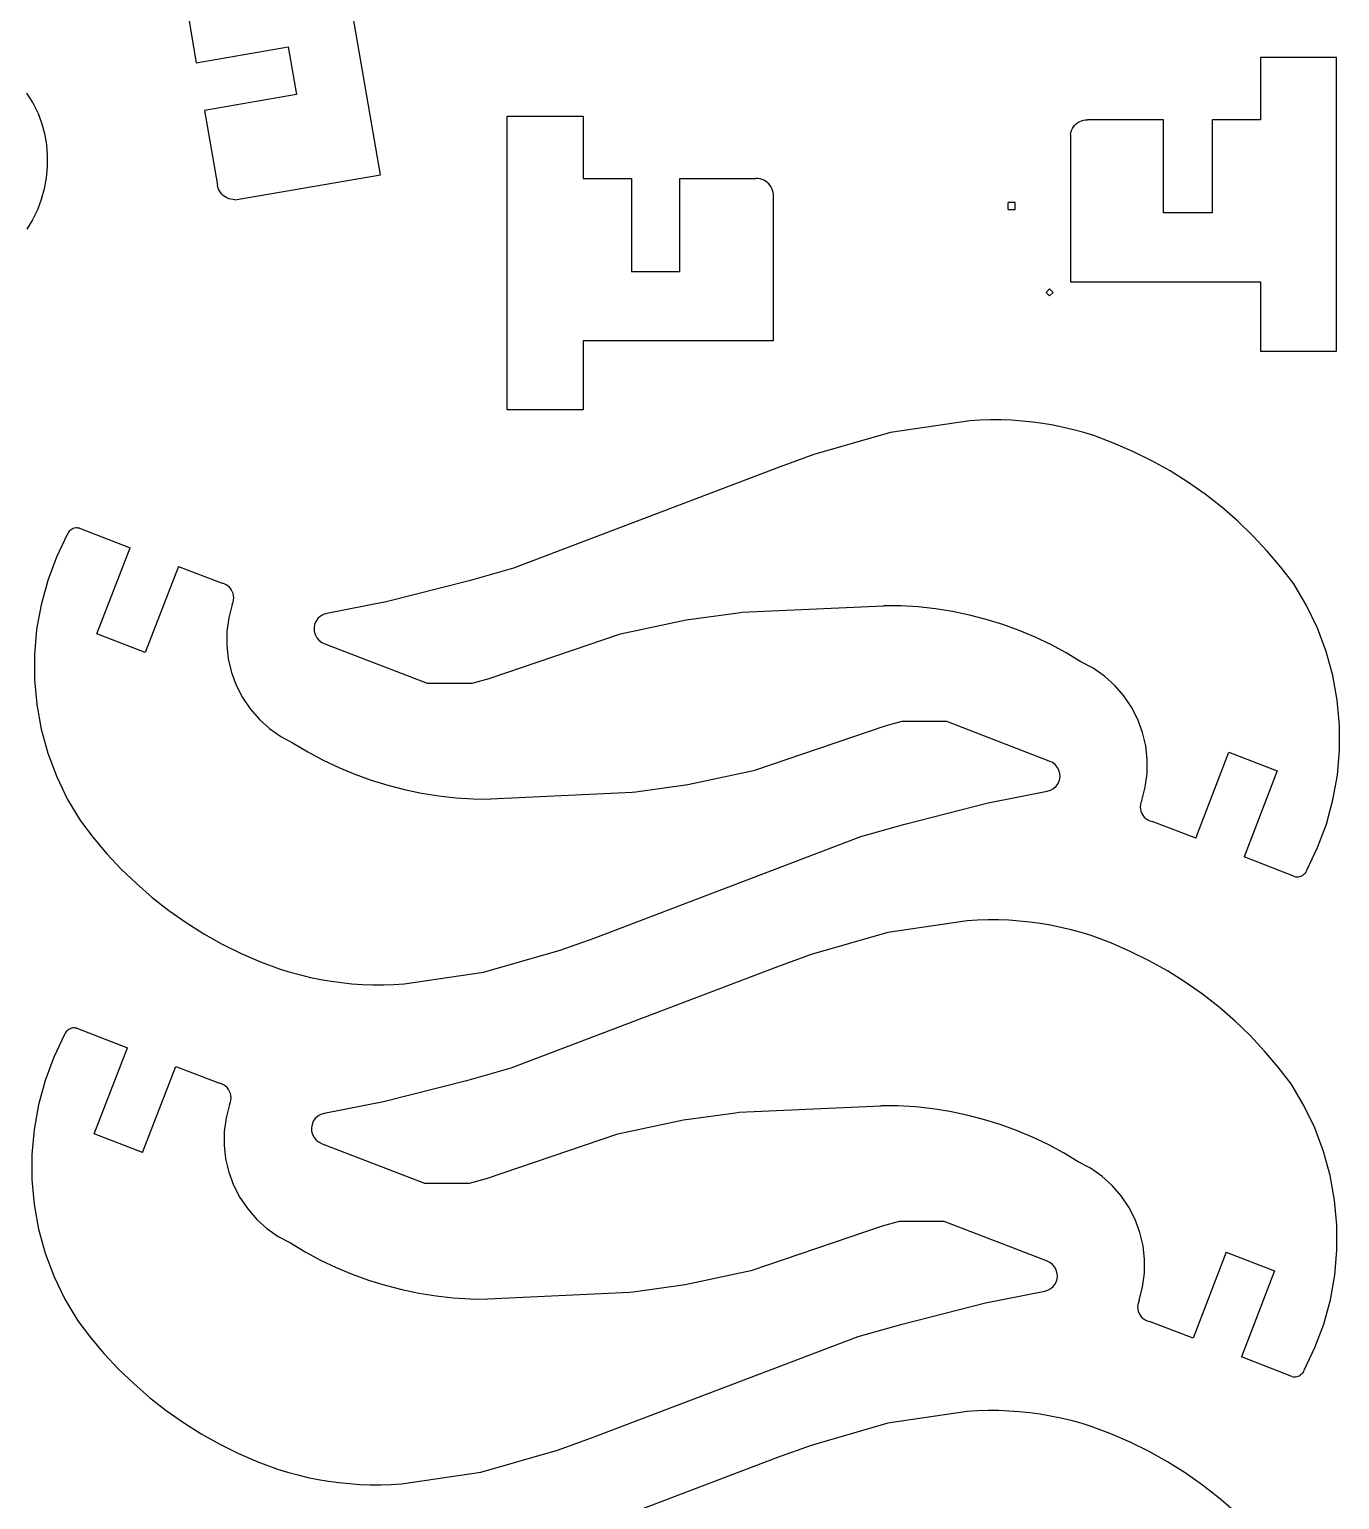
# Model space of a CAD drawing. Extents: x -3998 to 3998, y -3549 to 3549.
# Drawn here: x 1950.6 to 2329.8, y -197.6 to 228.1 of the extents above; entities that cross this region are included whole.
import ezdxf

# ---------------------------------------------------------------- set-up
doc = ezdxf.new("R2010")
doc.units = 0
doc.header["$MEASUREMENT"] = 0
doc.layers.get('0').update_dxf_attribs({"linetype": 'CONTINUOUS'})

msp = doc.modelspace()

# ---------------------------------------------------------------- linework, layer by layer
for p, q in [((2052.21, 186), (2042.87, 240.2)), ((1996.56, 232.22), (1998.93, 218.43)), ((1998.93, 218.43), (2025.54, 223.01)), ((2025.54, 223.01), (2027.92, 209.21)), ((2306.9, 219.93), (2306.9, 201.93)), ((2328.9, 219.93), (2306.9, 219.93)), ((2328.9, 134.93), (2328.9, 219.93)), ((1951.61, 206.88), (1949.92, 209.62)), ((2027.92, 209.21), (2001.31, 204.63)), ((1953.05, 204.01), (1951.61, 206.88)), ((2001.31, 204.63), (2005.05, 182.95)), ((1953.05, 204.01), (1954.14, 200.99)), ((1954.14, 200.99), (1954.97, 197.89)), ((2088.9, 117.93), (2088.9, 202.93)), ((2088.9, 202.93), (2110.9, 202.93)), ((2110.9, 202.93), (2110.9, 184.93)), ((2252.81, 199.86), (2253.19, 200.32)), ((2253.19, 200.32), (2253.62, 200.73)), ((2253.62, 200.73), (2254.09, 201.08)), ((2254.09, 201.08), (2254.61, 201.38)), ((2254.61, 201.38), (2255.15, 201.62)), ((2255.15, 201.62), (2255.72, 201.79)), ((2255.72, 201.79), (2256.31, 201.9)), ((2256.31, 201.9), (2256.9, 201.93)), ((2278.9, 201.93), (2256.9, 201.93)), ((2278.9, 174.93), (2278.9, 201.93)), ((2292.9, 201.93), (2292.9, 174.93)), ((2306.9, 201.93), (2292.9, 201.93)), ((1954.97, 197.89), (1955.52, 194.72)), ((2251.9, 197.68), (2252.03, 198.26)), ((2251.9, 197.68), (2251.9, 154.93)), ((2252.03, 198.26), (2252.23, 198.82)), ((2252.23, 198.82), (2252.49, 199.36)), ((2252.49, 199.36), (2252.81, 199.86)), ((1955.52, 194.72), (1955.79, 191.52)), ((1955.78, 188.31), (1955.48, 185.11)), ((1955.79, 191.52), (1955.78, 188.31)), ((1955.48, 185.11), (1954.91, 181.95)), ((2010.08, 178.74), (2052.21, 186)), ((2110.9, 184.93), (2124.9, 184.93)), ((2124.9, 184.93), (2124.9, 157.93)), ((2138.9, 184.93), (2160.9, 184.93)), ((2138.9, 157.93), (2138.9, 184.93)), ((2161.49, 184.9), (2160.9, 184.93)), ((2162.08, 184.79), (2161.49, 184.9)), ((2162.65, 184.62), (2162.08, 184.79)), ((2163.19, 184.38), (2162.65, 184.62)), ((2163.71, 184.08), (2163.19, 184.38)), ((2164.18, 183.73), (2163.71, 184.08)), ((2164.61, 183.32), (2164.18, 183.73)), ((2164.99, 182.86), (2164.61, 183.32)), ((1954.06, 178.86), (1952.94, 175.84)), ((1954.91, 181.95), (1954.06, 178.86)), ((2005.18, 182.37), (2005.05, 182.95)), ((2005.38, 181.81), (2005.18, 182.37)), ((2005.65, 181.28), (2005.38, 181.81)), ((2005.98, 180.78), (2005.65, 181.28)), ((2006.36, 180.33), (2005.98, 180.78)), ((2006.79, 179.92), (2006.36, 180.33)), ((2007.27, 179.57), (2006.79, 179.92)), ((2007.79, 179.27), (2007.27, 179.57)), ((2008.33, 179.04), (2007.79, 179.27)), ((2008.9, 178.87), (2008.33, 179.04)), ((2009.49, 178.77), (2008.9, 178.87)), ((2165.31, 182.36), (2164.99, 182.86)), ((2165.57, 181.82), (2165.31, 182.36)), ((2165.77, 181.26), (2165.57, 181.82)), ((2165.9, 180.68), (2165.77, 181.26)), ((2165.9, 180.68), (2165.9, 137.93)), ((1952.94, 175.84), (1951.56, 172.94)), ((2010.08, 178.74), (2009.49, 178.77)), ((2235.9, 177.93), (2233.9, 177.93)), ((2233.9, 175.93), (2233.9, 177.93)), ((2233.9, 175.93), (2235.9, 175.93)), ((2235.9, 175.93), (2235.9, 177.93)), ((2292.9, 174.93), (2278.9, 174.93)), ((1951.56, 172.94), (1949.92, 170.18)), ((2124.9, 157.93), (2138.9, 157.93)), ((2251.9, 154.93), (2306.9, 154.93)), ((2306.9, 154.93), (2306.9, 134.93)), ((2245.9, 152.93), (2244.9, 151.93)), ((2244.9, 151.93), (2245.9, 150.93)), ((2246.9, 151.93), (2245.9, 152.93)), ((2245.9, 150.93), (2246.9, 151.93)), ((2165.9, 137.93), (2110.9, 137.93)), ((2110.9, 137.93), (2110.9, 117.93)), ((2306.9, 134.93), (2328.9, 134.93)), ((2110.9, 117.93), (2088.9, 117.93)), ((2228.83, 115.01), (2225.8, 114.93)), ((2231.87, 115), (2228.83, 115.01)), ((2234.9, 114.88), (2231.87, 115)), ((2199.85, 111.36), (2177.68, 104.95)), ((2222.78, 114.75), (2199.85, 111.36)), ((2225.8, 114.93), (2222.78, 114.75)), ((2237.92, 114.67), (2234.9, 114.88)), ((2240.94, 114.36), (2237.92, 114.67)), ((2243.94, 113.95), (2240.94, 114.36)), ((2246.93, 113.44), (2243.94, 113.95)), ((2249.9, 112.84), (2246.93, 113.44)), ((2252.85, 112.13), (2249.9, 112.84)), ((2255.78, 111.34), (2252.85, 112.13)), ((2258.68, 110.45), (2255.78, 111.34)), ((2264.39, 108.31), (2258.68, 110.45)), ((2269.98, 105.89), (2264.39, 108.31)), ((2177.68, 104.95), (2167.88, 101.45)), ((2275.45, 103.19), (2269.98, 105.89)), ((2280.77, 100.21), (2275.45, 103.19)), ((2167.88, 101.45), (2090.69, 72.1)), ((2285.93, 96.96), (2280.77, 100.21)), ((2290.92, 93.46), (2285.93, 96.96)), ((2295.72, 89.7), (2290.92, 93.46)), ((2300.32, 85.71), (2295.72, 89.7)), ((2304.72, 81.48), (2300.32, 85.71)), ((1961.56, 81.83), (1958.44, 75.28)), ((1961.71, 82.16), (1961.56, 81.83)), ((1961.9, 82.47), (1961.71, 82.16)), ((1962.13, 82.75), (1961.9, 82.47)), ((1962.39, 83), (1962.13, 82.75)), ((1962.68, 83.22), (1962.39, 83)), ((1963, 83.4), (1962.68, 83.22)), ((1963.33, 83.55), (1963, 83.4)), ((1963.68, 83.65), (1963.33, 83.55)), ((1964.04, 83.71), (1963.68, 83.65)), ((1964.4, 83.72), (1964.04, 83.71)), ((1964.77, 83.69), (1964.4, 83.72)), ((1965.12, 83.62), (1964.77, 83.69)), ((1965.12, 83.62), (1979.74, 77.97)), ((2308.89, 77.03), (2304.72, 81.48)), ((1970.12, 53.06), (1979.74, 77.97)), ((2312.83, 72.38), (2308.89, 77.03)), ((1958.44, 75.28), (1955.91, 68.47)), ((1993.73, 72.57), (1984.11, 47.66)), ((1993.73, 72.57), (2006.38, 67.69)), ((2316.53, 67.53), (2312.83, 72.38)), ((1955.91, 68.47), (1954, 61.47)), ((2077.88, 68.45), (2053.84, 62.34)), ((2090.69, 72.1), (2077.88, 68.45)), ((2007, 67.5), (2006.38, 67.69)), ((2007.59, 67.23), (2007, 67.5)), ((2008.13, 66.87), (2007.59, 67.23)), ((2008.6, 66.43), (2008.13, 66.87)), ((2009.01, 65.92), (2008.6, 66.43)), ((2009.34, 65.36), (2009.01, 65.92)), ((2009.58, 64.76), (2009.34, 65.36)), ((2009.72, 64.12), (2009.58, 64.76)), ((2009.77, 63.47), (2009.72, 64.12)), ((2320.24, 61.3), (2316.53, 67.53)), ((1954, 61.47), (1952.72, 54.33)), ((2009.33, 61.59), (2008.32, 57.73)), ((2009.33, 61.59), (2009.57, 62.2)), ((2009.57, 62.2), (2009.72, 62.83)), ((2009.72, 62.83), (2009.77, 63.47)), ((2053.84, 62.34), (2036.68, 58.95)), ((2156.82, 59.29), (2197.81, 61.2)), ((2202.83, 61.14), (2197.81, 61.2)), ((2207.84, 60.84), (2202.83, 61.14)), ((2212.83, 60.29), (2207.84, 60.84)), ((2217.79, 59.51), (2212.83, 60.29)), ((2323.38, 54.75), (2320.24, 61.3)), ((2008.32, 57.73), (2007.79, 53.77)), ((2033.18, 55.76), (2033.01, 54.78)), ((2033.56, 56.68), (2033.18, 55.76)), ((2034.13, 57.49), (2033.56, 56.68)), ((2034.86, 58.16), (2034.13, 57.49)), ((2035.73, 58.65), (2034.86, 58.16)), ((2036.68, 58.95), (2035.73, 58.65)), ((2121.68, 53.05), (2140.69, 57.1)), ((2140.69, 57.1), (2155.73, 59.18)), ((2155.73, 59.18), (2156.82, 59.29)), ((2222.7, 58.49), (2217.79, 59.51)), ((2227.56, 57.24), (2222.7, 58.49)), ((2232.35, 55.75), (2227.56, 57.24)), ((2237.07, 54.04), (2232.35, 55.75)), ((1952.72, 54.33), (1952.09, 47.1)), ((1984.11, 47.66), (1970.12, 53.06)), ((2007.79, 53.77), (2007.75, 49.77)), ((2033.01, 54.78), (2033.05, 53.79)), ((2033.05, 53.79), (2033.32, 52.83)), ((2033.32, 52.83), (2033.78, 51.95)), ((2033.78, 51.95), (2034.43, 51.2)), ((2034.43, 51.2), (2035.22, 50.6)), ((2083.7, 40.13), (2121.68, 53.05)), ((2241.7, 52.1), (2237.07, 54.04)), ((2246.23, 49.94), (2241.7, 52.1)), ((2325.92, 47.96), (2323.38, 54.75)), ((1952.09, 47.1), (1952.1, 39.84)), ((2007.75, 49.77), (2008.19, 45.8)), ((2035.22, 50.6), (2036.13, 50.2)), ((2036.13, 50.2), (2065.78, 38.75)), ((2250.65, 47.57), (2246.23, 49.94)), ((2254.96, 44.99), (2250.65, 47.57)), ((2327.85, 40.96), (2325.92, 47.96)), ((2008.19, 45.8), (2009.11, 41.91)), ((2258.48, 43.11), (2254.96, 44.99)), ((2261.75, 40.82), (2258.48, 43.11)), ((1952.1, 39.84), (1952.75, 32.62)), ((2009.11, 41.91), (2010.49, 38.16)), ((2065.78, 38.75), (2078.78, 38.75)), ((2078.78, 38.75), (2083.7, 40.13)), ((2264.72, 38.14), (2261.75, 40.82)), ((2329.15, 33.82), (2327.85, 40.96)), ((2010.49, 38.16), (2012.31, 34.61)), ((2012.31, 34.61), (2014.55, 31.3)), ((2267.35, 35.13), (2264.72, 38.14)), ((2269.59, 31.83), (2267.35, 35.13)), ((1952.75, 32.62), (1954.05, 25.48)), ((2014.55, 31.3), (2017.18, 28.29)), ((2271.42, 28.27), (2269.59, 31.83)), ((2329.81, 26.6), (2329.15, 33.82)), ((2017.18, 28.29), (2020.15, 25.62)), ((2020.15, 25.62), (2023.42, 23.33)), ((2198.2, 26.31), (2160.23, 13.39)), ((2203.13, 27.69), (2198.2, 26.31)), ((2216.13, 27.69), (2203.13, 27.69)), ((2245.77, 16.24), (2216.13, 27.69)), ((2272.8, 24.52), (2271.42, 28.27)), ((2329.82, 19.34), (2329.81, 26.6)), ((1954.05, 25.48), (1955.98, 18.48)), ((2023.42, 23.33), (2026.95, 21.45)), ((2026.95, 21.45), (2031.25, 18.87)), ((2273.71, 20.64), (2272.8, 24.52)), ((1955.98, 18.48), (1958.52, 11.68)), ((2031.25, 18.87), (2035.67, 16.5)), ((2274.15, 16.67), (2273.71, 20.64)), ((2288.17, -6.13), (2297.79, 18.78)), ((2297.79, 18.78), (2311.78, 13.38)), ((2329.18, 12.11), (2329.82, 19.34)), ((2035.67, 16.5), (2040.2, 14.34)), ((2040.2, 14.34), (2044.83, 12.4)), ((2160.23, 13.39), (2141.21, 9.34)), ((2246.68, 15.84), (2245.77, 16.24)), ((2247.47, 15.24), (2246.68, 15.84)), ((2248.12, 14.48), (2247.47, 15.24)), ((2248.59, 13.61), (2248.12, 14.48)), ((2248.85, 12.65), (2248.59, 13.61)), ((2274.11, 12.67), (2274.15, 16.67)), ((2311.78, 13.38), (2302.16, -11.54)), ((1958.52, 11.68), (1961.66, 5.14)), ((2044.83, 12.4), (2049.55, 10.69)), ((2049.55, 10.69), (2054.34, 9.2)), ((2054.34, 9.2), (2059.2, 7.95)), ((2141.21, 9.34), (2126.18, 7.25)), ((2247.04, 8.28), (2247.78, 8.94)), ((2247.78, 8.94), (2248.35, 9.76)), ((2248.35, 9.76), (2248.73, 10.68)), ((2248.73, 10.68), (2248.9, 11.66)), ((2248.9, 11.66), (2248.85, 12.65)), ((2272.58, 4.85), (2273.58, 8.71)), ((2273.58, 8.71), (2274.11, 12.67)), ((2327.9, 4.97), (2329.18, 12.11)), ((1961.66, 5.14), (1965.37, -1.1)), ((2059.2, 7.95), (2064.12, 6.93)), ((2064.12, 6.93), (2069.07, 6.14)), ((2069.07, 6.14), (2074.06, 5.6)), ((2074.06, 5.6), (2079.07, 5.3)), ((2079.07, 5.3), (2084.09, 5.23)), ((2125.09, 7.14), (2084.09, 5.23)), ((2126.18, 7.25), (2125.09, 7.14)), ((2228.06, 4.1), (2245.23, 7.49)), ((2245.23, 7.49), (2246.18, 7.78)), ((2246.18, 7.78), (2247.04, 8.28)), ((2272.58, 4.85), (2272.33, 4.24)), ((2325.99, -2.04), (2327.9, 4.97)), ((2204.03, -2.01), (2228.06, 4.1)), ((2272.19, 3.61), (2272.13, 2.96)), ((2272.13, 2.96), (2272.18, 2.32)), ((2272.18, 2.32), (2272.33, 1.68)), ((2272.33, 4.24), (2272.19, 3.61)), ((2272.33, 1.68), (2272.56, 1.08)), ((2272.56, 1.08), (2272.89, 0.52)), ((2272.89, 0.52), (2273.3, 0.01)), ((2273.3, 0.01), (2273.78, -0.43)), ((1965.37, -1.1), (1969.07, -5.94)), ((2191.21, -5.66), (2204.03, -2.01)), ((2273.78, -0.43), (2274.32, -0.79)), ((2274.32, -0.79), (2274.9, -1.06)), ((2274.9, -1.06), (2275.53, -1.25)), ((2288.17, -6.13), (2275.53, -1.25)), ((2323.47, -8.84), (2325.99, -2.04)), ((1969.07, -5.94), (1973.01, -10.6)), ((2114.03, -35.01), (2191.21, -5.66)), ((1973.01, -10.6), (1977.18, -15.04)), ((2316.78, -17.18), (2302.16, -11.54)), ((2320.35, -15.39), (2323.47, -8.84)), ((1977.18, -15.04), (1981.58, -19.27)), ((2318.57, -17.11), (2318.9, -16.97)), ((2318.9, -16.97), (2319.22, -16.78)), ((2319.22, -16.78), (2319.51, -16.56)), ((2319.51, -16.56), (2319.77, -16.31)), ((2319.77, -16.31), (2320, -16.03)), ((2320, -16.03), (2320.19, -15.72)), ((2320.19, -15.72), (2320.35, -15.39)), ((1981.58, -19.27), (1986.18, -23.26)), ((2316.78, -17.18), (2317.14, -17.26)), ((2317.14, -17.26), (2317.5, -17.28)), ((2317.5, -17.28), (2317.86, -17.27)), ((2317.86, -17.27), (2318.22, -17.21)), ((2318.22, -17.21), (2318.57, -17.11)), ((1986.18, -23.26), (1990.99, -27.02)), ((1990.99, -27.02), (1995.97, -30.53)), ((2228.07, -29.75), (2225.04, -29.83)), ((2231.1, -29.77), (2228.07, -29.75)), ((2234.13, -29.88), (2231.1, -29.77)), ((1995.97, -30.53), (2001.13, -33.77)), ((2001.13, -33.77), (2006.45, -36.75)), ((2199.09, -33.4), (2176.91, -39.82)), ((2222.01, -30.02), (2199.09, -33.4)), ((2225.04, -29.83), (2222.01, -30.02)), ((2237.16, -30.09), (2234.13, -29.88)), ((2240.17, -30.4), (2237.16, -30.09)), ((2243.18, -30.81), (2240.17, -30.4)), ((2246.17, -31.32), (2243.18, -30.81)), ((2249.14, -31.93), (2246.17, -31.32)), ((2252.09, -32.63), (2249.14, -31.93)), ((2255.01, -33.42), (2252.09, -32.63)), ((2257.91, -34.32), (2255.01, -33.42)), ((2006.45, -36.75), (2011.92, -39.45)), ((2104.23, -38.51), (2114.03, -35.01)), ((2263.62, -36.45), (2257.91, -34.32)), ((2269.22, -38.87), (2263.62, -36.45)), ((2011.92, -39.45), (2017.51, -41.88)), ((2017.51, -41.88), (2023.23, -44.01)), ((2082.05, -44.92), (2104.23, -38.51)), ((2176.91, -39.82), (2167.11, -43.32)), ((2274.68, -41.57), (2269.22, -38.87)), ((2280, -44.55), (2274.68, -41.57)), ((2023.23, -44.01), (2026.12, -44.9)), ((2026.12, -44.9), (2029.05, -45.7)), ((2029.05, -45.7), (2032, -46.4)), ((2032, -46.4), (2034.97, -47)), ((2059.13, -48.31), (2082.05, -44.92)), ((2167.11, -43.32), (2089.92, -72.66)), ((2285.16, -47.8), (2280, -44.55)), ((2034.97, -47), (2037.96, -47.51)), ((2037.96, -47.51), (2040.97, -47.92)), ((2040.97, -47.92), (2043.98, -48.23)), ((2043.98, -48.23), (2047.01, -48.44)), ((2047.01, -48.44), (2050.04, -48.56)), ((2050.04, -48.56), (2053.07, -48.57)), ((2053.07, -48.57), (2056.1, -48.49)), ((2056.1, -48.49), (2059.13, -48.31)), ((2290.15, -51.3), (2285.16, -47.8)), ((2294.95, -55.06), (2290.15, -51.3)), ((2299.56, -59.06), (2294.95, -55.06)), ((2303.95, -63.28), (2299.56, -59.06)), ((1960.79, -62.93), (1957.67, -69.49)), ((1960.94, -62.6), (1960.79, -62.93)), ((1961.14, -62.3), (1960.94, -62.6)), ((1961.37, -62.01), (1961.14, -62.3)), ((1961.63, -61.76), (1961.37, -62.01)), ((1961.92, -61.54), (1961.63, -61.76)), ((1962.23, -61.36), (1961.92, -61.54)), ((1962.57, -61.21), (1962.23, -61.36)), ((1962.92, -61.11), (1962.57, -61.21)), ((1963.28, -61.05), (1962.92, -61.11)), ((1963.64, -61.04), (1963.28, -61.05)), ((1964, -61.07), (1963.64, -61.04)), ((1964.36, -61.14), (1964, -61.07)), ((1964.36, -61.14), (1978.98, -66.79)), ((2308.13, -67.73), (2303.95, -63.28)), ((1969.35, -91.7), (1978.98, -66.79)), ((2312.07, -72.38), (2308.13, -67.73)), ((1957.67, -69.49), (1955.14, -76.29)), ((1983.35, -97.1), (1992.97, -72.19)), ((1992.97, -72.19), (2005.61, -77.08)), ((1955.14, -76.29), (1953.24, -83.29)), ((2077.11, -76.32), (2053.08, -82.42)), ((2089.92, -72.66), (2077.11, -76.32)), ((2315.76, -77.23), (2312.07, -72.38)), ((2006.23, -77.26), (2005.61, -77.08)), ((2006.82, -77.53), (2006.23, -77.26)), ((2007.36, -77.9), (2006.82, -77.53)), ((2007.84, -78.33), (2007.36, -77.9)), ((2008.25, -78.84), (2007.84, -78.33)), ((2008.57, -79.4), (2008.25, -78.84)), ((2008.81, -80.01), (2008.57, -79.4)), ((2008.96, -80.64), (2008.81, -80.01)), ((2009, -81.29), (2008.96, -80.64)), ((2319.47, -83.47), (2315.76, -77.23)), ((1953.24, -83.29), (1951.96, -90.43)), ((2008.56, -83.17), (2007.56, -87.04)), ((2008.56, -83.17), (2008.8, -82.57)), ((2008.8, -82.57), (2008.95, -81.93)), ((2008.95, -81.93), (2009, -81.29)), ((2053.08, -82.42), (2035.91, -85.82)), ((2156.05, -85.47), (2197.05, -83.56)), ((2202.06, -83.62), (2197.05, -83.56)), ((2207.07, -83.93), (2202.06, -83.62)), ((2212.06, -84.47), (2207.07, -83.93)), ((2217.02, -85.25), (2212.06, -84.47)), ((2322.61, -90.01), (2319.47, -83.47)), ((2007.56, -87.04), (2007.03, -91)), ((2032.41, -89), (2032.24, -89.98)), ((2032.79, -88.08), (2032.41, -89)), ((2033.36, -87.27), (2032.79, -88.08)), ((2034.1, -86.6), (2033.36, -87.27)), ((2034.96, -86.11), (2034.1, -86.6)), ((2035.91, -85.82), (2034.96, -86.11)), ((2120.91, -91.72), (2139.92, -87.66)), ((2139.92, -87.66), (2154.96, -85.58)), ((2154.96, -85.58), (2156.05, -85.47)), ((2221.93, -86.27), (2217.02, -85.25)), ((2226.79, -87.53), (2221.93, -86.27)), ((2231.59, -89.01), (2226.79, -87.53)), ((2236.3, -90.72), (2231.59, -89.01)), ((1951.96, -90.43), (1951.32, -97.66)), ((1983.35, -97.1), (1969.35, -91.7)), ((2007.03, -91), (2006.98, -94.99)), ((2032.24, -89.98), (2032.29, -90.97)), ((2032.29, -90.97), (2032.55, -91.93)), ((2032.55, -91.93), (2033.02, -92.81)), ((2033.02, -92.81), (2033.66, -93.56)), ((2033.66, -93.56), (2034.46, -94.16)), ((2082.93, -104.63), (2120.91, -91.72)), ((2240.93, -92.66), (2236.3, -90.72)), ((2245.46, -94.82), (2240.93, -92.66)), ((2325.16, -96.8), (2322.61, -90.01)), ((1951.32, -97.66), (1951.33, -104.92)), ((2006.98, -94.99), (2007.42, -98.96)), ((2034.46, -94.16), (2035.37, -94.57)), ((2035.37, -94.57), (2065.01, -106.02)), ((2249.89, -97.19), (2245.46, -94.82)), ((2254.19, -99.78), (2249.89, -97.19)), ((2327.09, -103.8), (2325.16, -96.8)), ((2007.42, -98.96), (2008.34, -102.85)), ((2257.72, -101.66), (2254.19, -99.78)), ((2260.99, -103.95), (2257.72, -101.66)), ((1951.33, -104.92), (1951.99, -112.15)), ((2008.34, -102.85), (2009.72, -106.6)), ((2065.01, -106.02), (2078.01, -106.02)), ((2078.01, -106.02), (2082.93, -104.63)), ((2263.96, -106.62), (2260.99, -103.95)), ((2328.38, -110.94), (2327.09, -103.8)), ((2009.72, -106.6), (2011.55, -110.15)), ((2011.55, -110.15), (2013.79, -113.46)), ((2266.58, -109.63), (2263.96, -106.62)), ((2268.83, -112.94), (2266.58, -109.63)), ((1951.99, -112.15), (1953.29, -119.29)), ((2013.79, -113.46), (2016.41, -116.47)), ((2270.65, -116.49), (2268.83, -112.94)), ((2329.04, -118.17), (2328.38, -110.94)), ((2016.41, -116.47), (2019.38, -119.14)), ((2019.38, -119.14), (2022.66, -121.43)), ((2197.44, -118.45), (2159.46, -131.37)), ((2202.36, -117.07), (2197.44, -118.45)), ((2215.36, -117.07), (2202.36, -117.07)), ((2245.01, -128.52), (2215.36, -117.07)), ((2272.03, -120.24), (2270.65, -116.49)), ((2329.05, -125.42), (2329.04, -118.17)), ((1953.29, -119.29), (1955.21, -126.28)), ((2022.66, -121.43), (2026.18, -123.31)), ((2026.18, -123.31), (2030.48, -125.89)), ((2272.95, -124.13), (2272.03, -120.24)), ((1955.21, -126.28), (1957.76, -133.08)), ((2030.48, -125.89), (2034.91, -128.26)), ((2273.39, -128.1), (2272.95, -124.13)), ((2297.02, -125.98), (2287.4, -150.89)), ((2297.02, -125.98), (2311.02, -131.39)), ((2328.41, -132.65), (2329.05, -125.42)), ((2034.91, -128.26), (2039.44, -130.42)), ((2039.44, -130.42), (2044.07, -132.36)), ((2159.46, -131.37), (2140.45, -135.42)), ((2245.91, -128.93), (2245.01, -128.52)), ((2246.71, -129.52), (2245.91, -128.93)), ((2247.36, -130.28), (2246.71, -129.52)), ((2247.82, -131.16), (2247.36, -130.28)), ((2248.08, -132.11), (2247.82, -131.16)), ((2273.34, -132.09), (2273.39, -128.1)), ((2311.02, -131.39), (2301.39, -156.3)), ((1957.76, -133.08), (1960.9, -139.62)), ((2044.07, -132.36), (2048.78, -134.08)), ((2048.78, -134.08), (2053.58, -135.56)), ((2053.58, -135.56), (2058.44, -136.81)), ((2140.45, -135.42), (2125.41, -137.51)), ((2246.27, -136.49), (2247.01, -135.82)), ((2247.01, -135.82), (2247.58, -135)), ((2247.58, -135), (2247.96, -134.09)), ((2247.96, -134.09), (2248.13, -133.11)), ((2248.13, -133.11), (2248.08, -132.11)), ((2271.81, -139.92), (2272.81, -136.05)), ((2272.81, -136.05), (2273.34, -132.09)), ((2327.14, -139.8), (2328.41, -132.65)), ((1960.9, -139.62), (1964.61, -145.86)), ((2058.44, -136.81), (2063.35, -137.83)), ((2063.35, -137.83), (2068.31, -138.62)), ((2068.31, -138.62), (2073.3, -139.16)), ((2073.3, -139.16), (2078.31, -139.47)), ((2078.31, -139.47), (2083.33, -139.53)), ((2124.32, -137.62), (2083.33, -139.53)), ((2125.41, -137.51), (2124.32, -137.62)), ((2227.29, -140.66), (2244.46, -137.27)), ((2244.46, -137.27), (2245.41, -136.98)), ((2245.41, -136.98), (2246.27, -136.49)), ((2271.81, -139.92), (2271.57, -140.52)), ((2325.23, -146.8), (2327.14, -139.8)), ((2203.26, -146.77), (2227.29, -140.66)), ((2271.42, -141.15), (2271.37, -141.8)), ((2271.37, -141.8), (2271.42, -142.45)), ((2271.57, -140.52), (2271.42, -141.15)), ((2271.42, -142.45), (2271.56, -143.08)), ((2271.56, -143.08), (2271.8, -143.68)), ((2271.8, -143.68), (2272.12, -144.25)), ((2272.12, -144.25), (2272.53, -144.75)), ((1964.61, -145.86), (1968.31, -150.71)), ((2190.45, -150.42), (2203.26, -146.77)), ((2272.53, -144.75), (2273.01, -145.19)), ((2273.01, -145.19), (2273.55, -145.55)), ((2273.55, -145.55), (2274.14, -145.83)), ((2274.14, -145.83), (2274.76, -146.01)), ((2287.4, -150.89), (2274.76, -146.01)), ((2322.7, -153.6), (2325.23, -146.8)), ((1968.31, -150.71), (1972.25, -155.36)), ((2113.26, -179.77), (2190.45, -150.42)), ((1972.25, -155.36), (1976.42, -159.8)), ((2316.01, -161.94), (2301.39, -156.3)), ((2319.58, -160.15), (2322.7, -153.6)), ((1976.42, -159.8), (1980.81, -164.03)), ((2317.8, -161.87), (2318.14, -161.73)), ((2318.14, -161.73), (2318.45, -161.55)), ((2318.45, -161.55), (2318.74, -161.33)), ((2318.74, -161.33), (2319.01, -161.07)), ((2319.01, -161.07), (2319.23, -160.79)), ((2319.23, -160.79), (2319.43, -160.48)), ((2319.43, -160.48), (2319.58, -160.15)), ((1980.81, -164.03), (1985.42, -168.03)), ((2316.01, -161.94), (2316.37, -162.02)), ((2316.37, -162.02), (2316.73, -162.05)), ((2316.73, -162.05), (2317.1, -162.03)), ((2317.1, -162.03), (2317.46, -161.97)), ((2317.46, -161.97), (2317.8, -161.87)), ((1985.42, -168.03), (1990.22, -171.78)), ((1990.22, -171.78), (1995.21, -175.29)), ((2222.01, -172.1), (2199.09, -175.49)), ((2225.04, -171.92), (2222.01, -172.1)), ((2228.07, -171.84), (2225.04, -171.92)), ((2231.1, -171.85), (2228.07, -171.84)), ((2234.13, -171.97), (2231.1, -171.85)), ((2237.16, -172.18), (2234.13, -171.97)), ((2240.17, -172.49), (2237.16, -172.18)), ((2243.18, -172.9), (2240.17, -172.49)), ((2246.17, -173.41), (2243.18, -172.9)), ((2249.14, -174.01), (2246.17, -173.41)), ((2252.09, -174.71), (2249.14, -174.01)), ((1995.21, -175.29), (2000.37, -178.53)), ((2000.37, -178.53), (2005.69, -181.51)), ((2199.09, -175.49), (2176.91, -181.9)), ((2255.01, -175.51), (2252.09, -174.71)), ((2257.91, -176.4), (2255.01, -175.51)), ((2263.62, -178.53), (2257.91, -176.4)), ((2269.22, -180.95), (2263.62, -178.53)), ((2005.69, -181.51), (2011.15, -184.22)), ((2103.46, -183.27), (2113.26, -179.77)), ((2176.91, -181.9), (2167.11, -185.4)), ((2274.68, -183.66), (2269.22, -180.95)), ((2011.15, -184.22), (2016.75, -186.64)), ((2016.75, -186.64), (2022.46, -188.77)), ((2081.28, -189.68), (2103.46, -183.27)), ((2167.11, -185.4), (2089.92, -214.75)), ((2280, -186.64), (2274.68, -183.66)), ((2285.16, -189.88), (2280, -186.64)), ((2022.46, -188.77), (2025.36, -189.66)), ((2025.36, -189.66), (2028.28, -190.46)), ((2028.28, -190.46), (2031.23, -191.16)), ((2031.23, -191.16), (2034.21, -191.76)), ((2058.36, -193.07), (2081.28, -189.68)), ((2290.15, -193.39), (2285.16, -189.88)), ((2034.21, -191.76), (2037.2, -192.27)), ((2037.2, -192.27), (2040.2, -192.68)), ((2040.2, -192.68), (2043.22, -192.99)), ((2043.22, -192.99), (2046.24, -193.21)), ((2046.24, -193.21), (2049.27, -193.32)), ((2049.27, -193.32), (2052.3, -193.34)), ((2052.3, -193.34), (2055.33, -193.25)), ((2055.33, -193.25), (2058.36, -193.07)), ((2294.95, -197.15), (2290.15, -193.39)), ((2299.56, -201.14), (2294.95, -197.15))]:
    msp.add_line(p, q)

doc.saveas('drawing.dxf')
